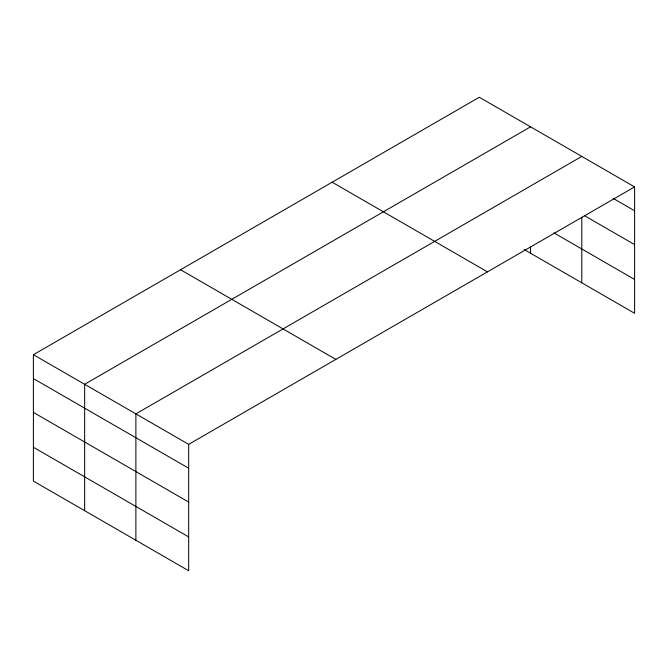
<?xml version="1.0" encoding="UTF-8"?>
<svg xmlns="http://www.w3.org/2000/svg" width="668" height="668" viewBox="0 0 668 668"><rect width="100%" height="100%" fill="white"/><g stroke="black" fill="none" stroke-linecap="round" stroke-linejoin="round"><path stroke-width="1" d="M634.6 186.906L479.323 97.252L33.4 354.708L33.4 481.094L188.677 570.748L188.677 444.354L634.6 186.906L634.6 313.292L524.271 249.598M530.559 126.837L84.644 384.292L84.644 510.678M581.803 156.421L135.888 413.876L135.888 540.262M613.124 198.379L634.6 210.779M584.492 215.68L634.6 244.605M553.939 232.89L634.6 279.466M332.163 182.214L487.448 271.859M180.552 269.747L335.837 359.392M33.4 354.708L188.677 444.354M33.4 378.581L188.677 468.226M33.4 412.406L188.677 502.06M33.4 447.268L188.677 536.913M581.803 217.2L581.803 282.814M530.559 247.076L530.559 253.23"/></g></svg>
